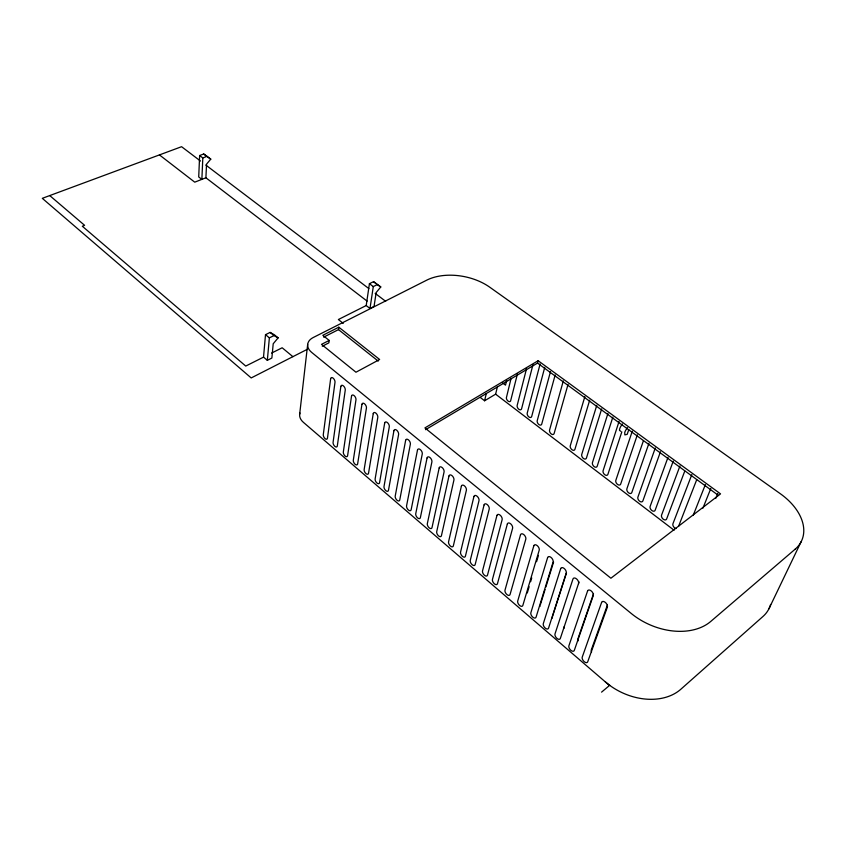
<?xml version="1.0" encoding="UTF-8"?>
<svg xmlns="http://www.w3.org/2000/svg" width="846" height="846" viewBox="0 0 846 846"><rect width="100%" height="100%" fill="white"/><g stroke="black" fill="none" stroke-linecap="round" stroke-linejoin="round"><path stroke-width="1.27" d="M199.635 155.527L198.715 176.962L201.866 179.373L202.818 157.938L199.635 155.527L203.717 153.983L210.77 159.143L206.54 164.166L205.906 177.787L367.111 301.123M263.529 357.128L265.507 334.667L270.117 332.415L274.273 334.699L278.112 337.871L273.205 343.772L271.873 358.038L267.336 360.333L263.529 357.128L245.742 366.064L82.316 226.231L84.611 225.332L49.745 195.574M267.336 360.333L269.366 337.861L265.507 334.667M299.653 414.329L307.669 344.417M329.189 340.43L321.501 344.364L355.965 372.219L379.632 359.487L338.812 327.201L322.812 335.312L329.189 340.43L328.872 342.852L322.294 346.226M323.648 337.152L338.495 329.612L338.812 327.201M366.202 305.554L369.427 283.685L373.53 281.676L380.774 286.974L376.163 292.536L374.048 306.421L369.998 308.473L366.202 305.554L338.368 319.534L343.254 323.373M369.998 308.473L373.287 286.593L377.379 284.573L380.774 286.974M480.454 397.578L484.599 400.771L486.313 393.422M484.599 400.771L495.629 394.173L497.448 386.548M506.627 380.563L505.506 385.131L502.704 383.026M511.069 378.363L506.363 397.853A3.003 1.882 58.3 0 0 508.065 401.067A3.003 1.882 58.3 0 0 510.572 401.057L517.392 374.122M526.476 368.909L517.181 405.414A3.024 1.904 57.8 0 0 518.831 409.263A3.024 1.904 57.8 0 0 521.591 408.766L532.959 364.7M425.559 429.683L537.527 363.093L538.141 360.724L720.538 493.874L610.907 578.22L424.904 427.917L538.141 360.724M540.118 363.949L527.238 413.06A3.035 1.925 57.4 0 0 528.898 416.93A3.035 1.925 57.4 0 0 531.7 416.444L544.75 367.333M550.503 371.531L537.231 420.652A3.056 1.935 56.9 0 0 538.891 424.533A3.056 1.935 56.9 0 0 541.736 424.068L555.177 374.947M563.32 380.901L549.572 430.032A3.077 1.956 56.3 0 0 551.243 433.935A3.077 1.956 56.3 0 0 554.13 433.49L568.057 384.359M584.85 396.637L570.278 445.757A3.12 1.988 55.4 0 0 571.959 449.702A3.12 1.988 55.4 0 0 574.931 449.289L589.683 400.169M527.27 593.004L529.131 586.733M530.622 581.72L531.732 577.955M536.576 561.659L538.437 555.388M596.768 405.34L581.741 454.461A3.141 2.009 54.8 0 0 583.423 458.426A3.141 2.009 54.8 0 0 586.437 458.035L601.654 408.914M540.414 604.573L545.057 589.567M545.839 587.061L553.58 562.03M607.914 413.493L592.454 462.603A3.162 2.03 54.3 0 0 594.135 466.59A3.162 2.03 54.3 0 0 597.202 466.22L612.853 417.099M566.492 572.911L552.449 616.628A3.617 2.041 52.9 0 0 552.449 618.024M619.039 421.477L603.103 470.704A3.183 2.052 53.8 0 0 604.795 474.701A3.183 2.052 53.8 0 0 607.904 474.342L621.81 431.904M628.758 429.683L627.214 434.326L624.834 434.897L624.739 432.412A6.514 2.21 -53.1 0 1 627.531 427.653M579.055 581.921L560.327 638.455A3.67 2.041 52.6 0 1 556.943 638.37A3.67 2.041 52.6 0 1 555.008 633.897L572.975 578.992A3.796 2.231 52.8 0 1 576.549 578.907A3.796 2.231 52.8 0 1 578.558 583.592M632.29 431.153L615.825 480.369A3.204 2.062 53.2 0 0 617.527 484.388A3.204 2.062 53.2 0 0 620.689 484.06L637.345 434.855M643.394 440.808L626.897 488.777A3.236 2.083 52.7 0 0 628.599 492.816A3.236 2.083 52.7 0 0 631.814 492.509L648.935 443.325M593.511 593.765L578.019 638.561A3.68 2.073 51.9 0 0 578.262 640.782M655.29 447.968L637.905 497.141A3.257 2.104 52.1 0 0 639.618 501.202A3.257 2.104 52.1 0 0 642.865 500.917L660.462 451.743M607.386 605.07L591.333 649.781A3.712 2.094 51.4 0 0 591.566 652.002M668.023 457.274L650.13 506.426A3.278 2.126 51.6 0 0 651.843 510.508A3.278 2.126 51.6 0 0 655.142 510.244L673.257 461.091M679.951 465.987L661.561 515.119A3.31 2.136 51 0 0 663.285 519.211A3.31 2.136 51 0 0 666.637 518.968L684.774 471.074M691.817 474.648L672.93 523.759A3.331 2.157 50.5 0 0 676.049 528.549M678.534 526.424L696.681 479.788M693.234 515.235L705.384 484.568M702.931 508.15L710.799 488.523M715.822 498.273L717.768 493.482M768.898 608.866L801.183 541.62M601.569 692.134L609.723 685.281M306.95 349.493L251.199 377.94L42.3 198.334L181.583 146.696L200.513 161.047M271.587 353.078L282.162 347.769L292.896 356.663M269.366 337.861L273.977 335.598L278.112 337.871M205.906 177.787L194.739 182.165L159.439 154.903M202.818 157.938L206.91 156.373L210.77 159.143M620.805 431.333L619.452 430.297L619.716 428.732A6.493 2.231 -53.2 0 1 622.497 423.973M537.527 363.093L718.508 495.46M203.717 153.983L206.91 156.373M373.53 281.676L377.379 284.573M369.427 283.685L373.287 286.593M205.779 165.033L368.845 288.571M375.159 293.351L385.67 301.313M495.629 394.173L674.061 530.209M605.366 681.918L611.108 686.36A55.127 40.841 26.1 0 0 680.861 689.226L762.965 616.48A52.463 35.966 25.5 0 0 770.632 604.435M338.495 329.612L378.225 361.094M270.117 332.415L273.977 335.598M609.501 685.461L303.407 422.355A15.45 10.649 6.9 0 1 299.928 412.954M564.123 628.197A3.648 2.052 52.4 0 1 564.134 626.801M539.938 606.476A3.585 2.02 53.3 0 1 540.034 605.831M330.649 378.775L323.288 434.58A3.162 1.66 60.8 0 0 325.076 438.619A3.162 1.66 60.8 0 0 327.465 438.165L334.995 382.36A3.268 1.777 61.9 0 0 333.144 378.151A3.268 1.777 61.9 0 0 330.649 378.775M340.843 386.485L333.081 442.331A3.173 1.671 60.5 0 0 334.879 446.381A3.173 1.671 60.5 0 0 337.311 445.958L345.253 390.101A3.289 1.798 61.6 0 0 343.381 385.882A3.289 1.798 61.6 0 0 340.843 386.485M351.513 396.182L343.328 451.976A3.194 1.692 60.1 0 0 345.136 456.047A3.194 1.692 60.1 0 0 347.6 455.634L355.965 399.851A3.31 1.819 61.2 0 0 354.093 395.6A3.31 1.819 61.2 0 0 351.513 396.182M361.919 404.377L353.311 460.182A3.215 1.713 59.8 0 0 355.13 464.274A3.215 1.713 59.8 0 0 357.636 463.894L366.424 408.089A3.331 1.84 60.8 0 0 364.552 403.817A3.331 1.84 60.8 0 0 361.919 404.377M373.223 413.683L364.161 469.477A3.236 1.724 59.4 0 0 365.98 473.591A3.236 1.724 59.4 0 0 368.539 473.231L377.792 417.438A3.352 1.861 60.5 0 0 375.899 413.144A3.352 1.861 60.5 0 0 373.223 413.683M384.676 423.095L375.138 478.878A3.257 1.745 59.1 0 0 376.967 483.013A3.257 1.745 59.1 0 0 379.558 482.675L389.287 426.892A3.373 1.882 60.1 0 0 387.394 422.577A3.373 1.882 60.1 0 0 384.676 423.095M393.929 430.709L384.01 486.482A3.278 1.766 58.8 0 0 385.839 490.638A3.278 1.766 58.8 0 0 388.473 490.31L398.593 434.548A3.395 1.904 59.7 0 0 396.7 430.212A3.395 1.904 59.7 0 0 393.929 430.709M405.636 440.343L395.219 496.094A3.299 1.777 58.4 0 0 397.06 500.261A3.299 1.777 58.4 0 0 399.746 499.965L410.352 444.224A3.416 1.925 59.3 0 0 408.449 439.867A3.416 1.925 59.3 0 0 405.636 440.343M417.48 450.083L406.566 505.813A3.321 1.798 58 0 0 408.417 510.001A3.321 1.798 58 0 0 411.145 509.736L422.26 454.016A3.437 1.946 58.9 0 0 420.346 449.638A3.437 1.946 58.9 0 0 417.48 450.083M427.061 457.972L415.746 513.67A3.342 1.819 57.7 0 0 417.596 517.879A3.342 1.819 57.7 0 0 420.367 517.636L431.894 461.948A3.458 1.967 58.5 0 0 429.969 457.549A3.458 1.967 58.5 0 0 427.061 457.972M439.18 467.944L427.336 523.611A3.363 1.84 57.3 0 0 429.197 527.841A3.363 1.84 57.3 0 0 432.01 527.618L444.065 471.962A3.479 1.988 58.1 0 0 442.141 467.542A3.479 1.988 58.1 0 0 439.18 467.944M448.983 476.012L436.716 531.637A3.384 1.851 56.9 0 0 438.577 535.888A3.384 1.851 56.9 0 0 441.432 535.687L453.921 480.073A3.5 2.009 57.7 0 0 451.986 475.632A3.5 2.009 57.7 0 0 448.983 476.012M461.377 486.207L448.56 541.789A3.416 1.872 56.5 0 0 450.432 546.061A3.416 1.872 56.5 0 0 453.34 545.892L466.379 490.32A3.532 2.03 57.2 0 0 464.443 485.858A3.532 2.03 57.2 0 0 461.377 486.207M473.929 496.539L460.562 552.068A3.437 1.893 56.1 0 0 462.445 556.372A3.437 1.893 56.1 0 0 465.395 556.224L478.995 500.705A3.564 2.052 56.8 0 0 477.049 496.211A3.564 2.052 56.8 0 0 473.929 496.539M484.092 504.893L470.26 560.39A3.458 1.904 55.7 0 0 472.153 564.705A3.458 1.904 55.7 0 0 475.156 564.578L489.21 509.112A3.585 2.073 56.4 0 0 487.254 504.597A3.585 2.073 56.4 0 0 484.092 504.893M496.94 515.468L482.527 570.902A3.49 1.925 55.3 0 0 484.43 575.238A3.49 1.925 55.3 0 0 487.486 575.143L502.122 519.73A3.617 2.094 55.8 0 0 500.166 515.193A3.617 2.094 55.8 0 0 496.94 515.468M507.336 524.023L492.457 579.404A3.511 1.946 54.9 0 0 494.36 583.761A3.511 1.946 54.9 0 0 497.459 583.687L512.581 528.338A3.638 2.115 55.4 0 0 510.614 523.78A3.638 2.115 55.4 0 0 507.336 524.023M520.491 534.841L504.999 590.148A3.543 1.967 54.4 0 0 506.913 594.527A3.543 1.967 54.4 0 0 510.064 594.484L525.8 539.209A3.67 2.136 54.9 0 0 523.822 534.63A3.67 2.136 54.9 0 0 520.491 534.841M533.815 545.807L517.71 601.041A3.574 1.988 54 0 0 519.624 605.44A3.574 1.988 54 0 0 522.839 605.429L539.198 550.238A3.701 2.157 54.4 0 0 537.221 545.628A3.701 2.157 54.4 0 0 533.815 545.807M547.616 557.609L530.865 612.726A3.606 2.009 53.5 0 0 532.779 617.146A3.606 2.009 53.5 0 0 536.057 617.178L553.073 562.104A3.733 2.189 53.8 0 0 551.074 557.461A3.733 2.189 53.8 0 0 547.616 557.609M560.687 568.618L543.301 623.629A3.638 2.02 53 0 0 545.236 628.081A3.638 2.02 53 0 0 548.557 628.134L566.207 573.165A3.765 2.21 53.3 0 0 564.208 568.501A3.765 2.21 53.3 0 0 560.687 568.618M587.579 590.984L568.903 645.784A3.701 2.062 52.1 0 0 570.849 650.278A3.701 2.062 52.1 0 0 574.297 650.405L593.247 595.647A3.839 2.252 52.2 0 0 591.227 590.942A3.839 2.252 52.2 0 0 587.579 590.984M601.601 602.426L582.238 657.12A3.733 2.083 51.6 0 0 584.195 661.635A3.733 2.083 51.6 0 0 587.706 661.794L607.354 607.153A3.87 2.274 51.6 0 0 605.324 602.415A3.87 2.274 51.6 0 0 601.601 602.426M795.166 549.181L710.756 621.44A57.972 40.862 24.1 0 1 631.306 613.519L311.645 352.38A16.148 10.512 7.1 0 1 313.105 337.586L426.796 280.132A45.896 28.214 11.3 0 1 489.76 287.206L780.298 493.704A55.043 35.754 23.8 0 1 795.166 549.181"/></g></svg>
